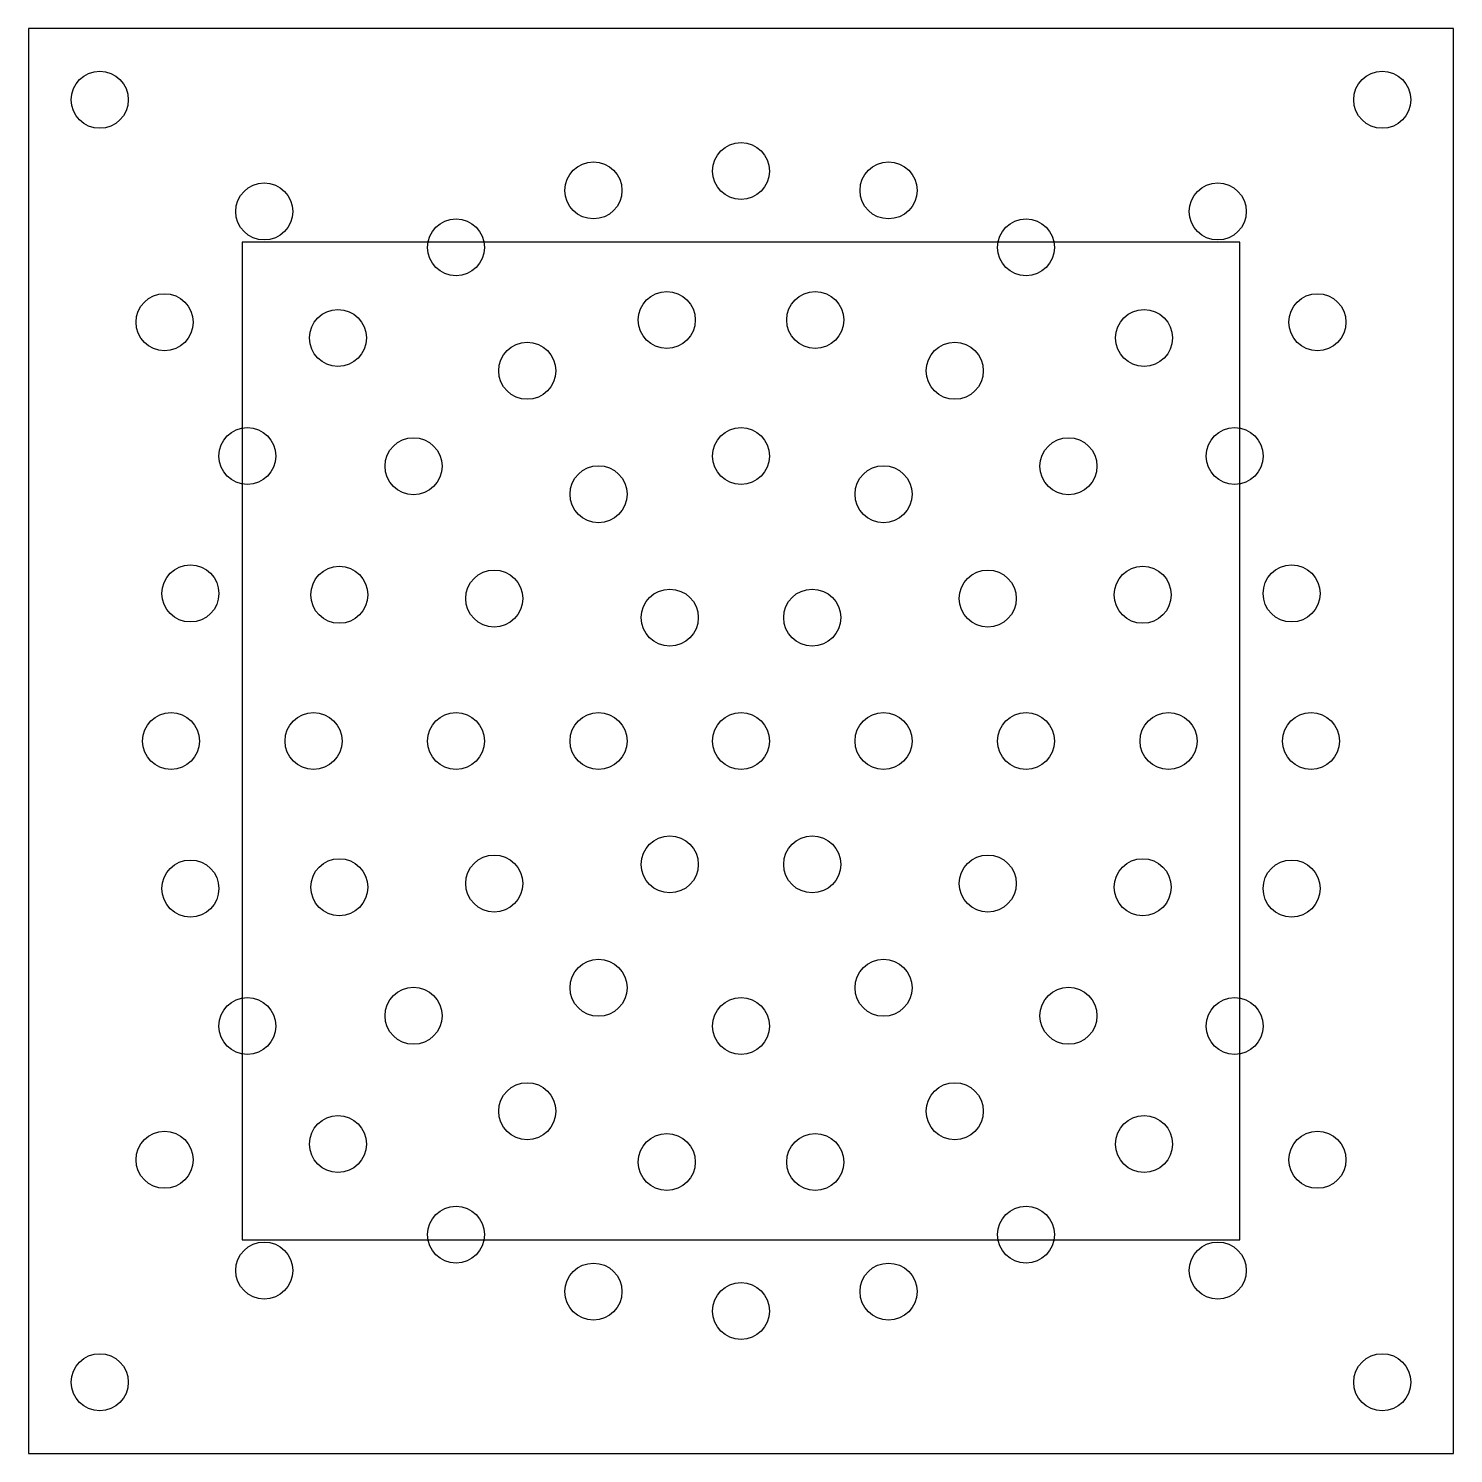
# Model space of a CAD drawing. Header units: millimetres. Extents: x -25 to 25, y -25 to 25.
import ezdxf

# ---------------------------------------------------------------- set-up
doc = ezdxf.new("R2010")
doc.units = ezdxf.units.MM
for name, color, linetype in [('Active', 7, 'Continuous'), ('Hole', 7, 'Continuous'), ('Pattern', 7, 'Continuous'), ('Shape', 7, 'Continuous')]:
    doc.layers.add(name, color=color, linetype=linetype)

msp = doc.modelspace()

# ---------------------------------------------------------------- linework, layer by layer
at = {"layer": 'Active'}
msp.add_lwpolyline([(-17.5, -17.5), (17.5, -17.5), (17.5, 17.5), (-17.5, 17.5), (-17.5, -17.5)], dxfattribs=at)
at = {"layer": 'Hole'}
for centre in [(-22.5, 22.5), (22.5, 22.5), (-22.5, -22.5), (22.5, -22.5)]:
    msp.add_circle(centre, 1, dxfattribs=at)
at = {"layer": 'Pattern'}
for centre in [(0, 20), (-5.176, 19.319), (5.176, 19.319), (-16.728, 18.579), (16.728, 18.579), (-10, 17.321), (10, 17.321), (-20.225, 14.695), (-2.605, 14.772), (2.605, 14.772), (20.225, 14.695), (-14.142, 14.142), (14.142, 14.142), (-7.5, 12.99), (7.5, 12.99), (0, 10), (-17.321, 10), (-11.491, 9.642), (11.491, 9.642), (17.321, 10), (-5, 8.66), (5, 8.66), (-19.319, 5.176), (-14.095, 5.13), (14.095, 5.13), (19.319, 5.176), (-8.66, 5), (8.66, 5), (-2.5, 4.33), (2.5, 4.33), (-20, 0), (-15, 0), (-10, 0), (-5, 0), (0, 0), (5, 0), (10, 0), (15, 0), (20, 0), (-2.5, -4.33), (2.5, -4.33), (-8.66, -5), (-19.319, -5.176), (-14.095, -5.13), (8.66, -5), (14.095, -5.13), (19.319, -5.176), (-5, -8.66), (5, -8.66), (-17.321, -10), (-11.491, -9.642), (0, -10), (11.491, -9.642), (17.321, -10), (-7.5, -12.99), (7.5, -12.99), (-14.142, -14.142), (14.142, -14.142), (-20.225, -14.695), (-2.605, -14.772), (2.605, -14.772), (20.225, -14.695), (-10, -17.321), (10, -17.321), (-16.728, -18.579), (16.728, -18.579), (-5.176, -19.319), (5.176, -19.319), (0, -20)]:
    msp.add_circle(centre, 1, dxfattribs=at)
at = {"layer": 'Shape'}
msp.add_lwpolyline([(-25, -25), (25, -25), (25, 25), (-25, 25), (-25, -25)], dxfattribs=at)

doc.saveas('drawing.dxf')
